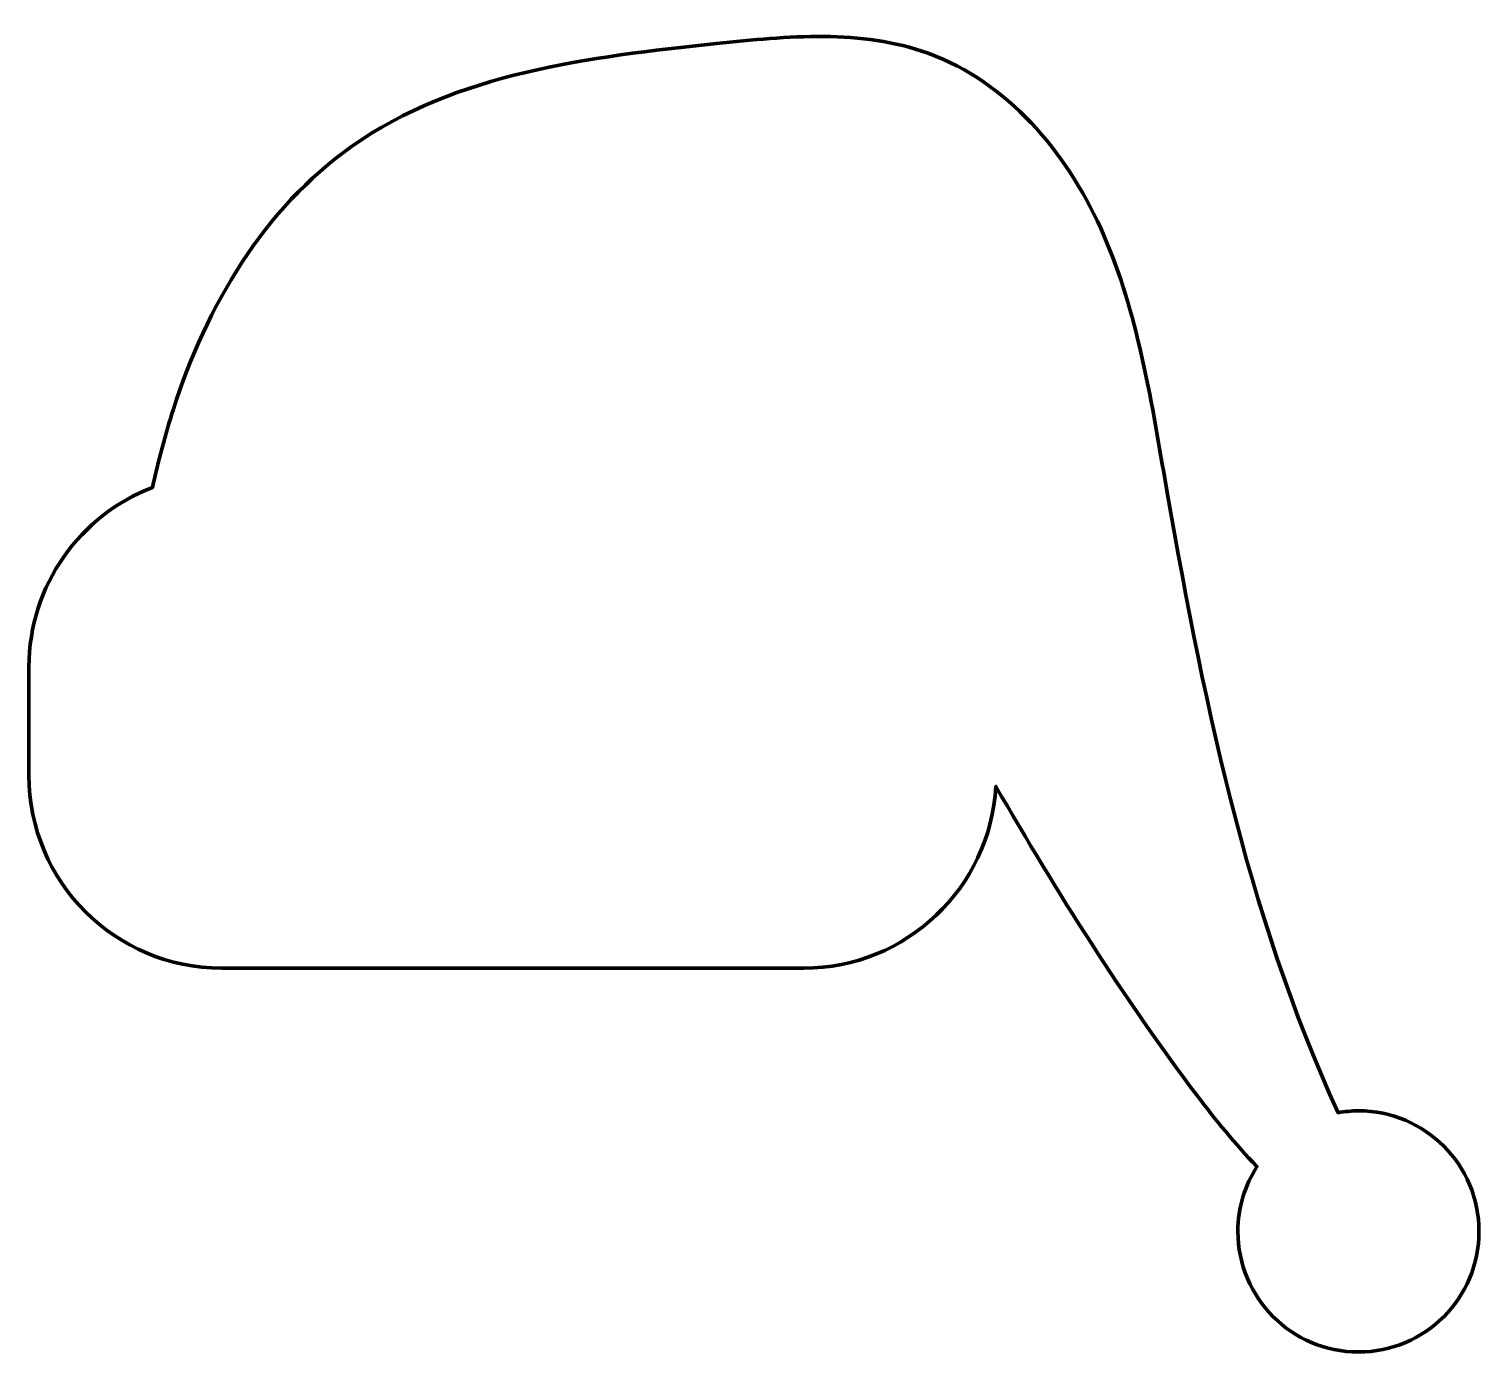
# Model space of a CAD drawing. Header units: inches. Extents: x 1 to 431, y 1 to 393.
import ezdxf

# ---------------------------------------------------------------- set-up
doc = ezdxf.new("R2010")
doc.units = ezdxf.units.IN
doc.header["$MEASUREMENT"] = 0
doc.layers.add('Layer 1', color=7, linetype='Continuous')

# ---------------------------------------------------------------- blocks, each defined once
blk = doc.blocks.new('block 2')
at = {"layer": 'Layer 1', "color": 7, "lineweight": 70}
blk.add_open_spline([(431, 36.75), (431, 56.49), (414.99, 72.5), (395.25, 72.5), (393.2, 72.5), (391.19, 72.28), (389.23, 71.95), (361.9, 131.26), (348.68, 197.11), (337.49, 261.89), (333.24, 286.48), (329.11, 311.42), (318.81, 334.15), (308.52, 356.87), (291.11, 377.52), (267.65, 386.03), (247.79, 393.23), (225.91, 391.12), (204.9, 388.91), (167.19, 384.94), (127.63, 380.3), (96.67, 358.4), (70.61, 339.97), (53.56, 310.96), (43.82, 280.56), (41.37, 272.92), (39.34, 265.17), (37.63, 257.34), (16.22, 249.11), (1, 228.4), (1, 204.1), (1, 204.1), (1, 171.9), (1, 171.9), (1, 140.37), (26.56, 114.81), (58.08, 114.81), (58.08, 114.81), (230.8, 114.81), (230.8, 114.81), (261.24, 114.81), (286.04, 138.66), (287.72, 168.69), (305.98, 137.1), (325.37, 106.22), (347.34, 77.12), (352.8, 69.89), (358.72, 62.62), (365.16, 55.99), (361.6, 50.43), (359.5, 43.84), (359.5, 36.75), (359.5, 17.01), (375.51, 1), (395.25, 1), (414.99, 1), (431, 17.01), (431, 36.75)], degree=3, knots=[0, 0, 0, 0, 1, 1, 1, 2, 2, 2, 3, 3, 3, 4, 4, 4, 5, 5, 5, 6, 6, 6, 7, 7, 7, 8, 8, 8, 9, 9, 9, 10, 10, 10, 11, 11, 11, 12, 12, 12, 13, 13, 13, 14, 14, 14, 15, 15, 15, 16, 16, 16, 17, 17, 17, 18, 18, 18, 19, 19, 19, 19], dxfattribs=at)

msp = doc.modelspace()

# ---------------------------------------------------------------- block references
at = {"layer": 'Layer 1'}
msp.add_blockref('block 2', (0, 0), dxfattribs=at)

doc.saveas('drawing.dxf')
